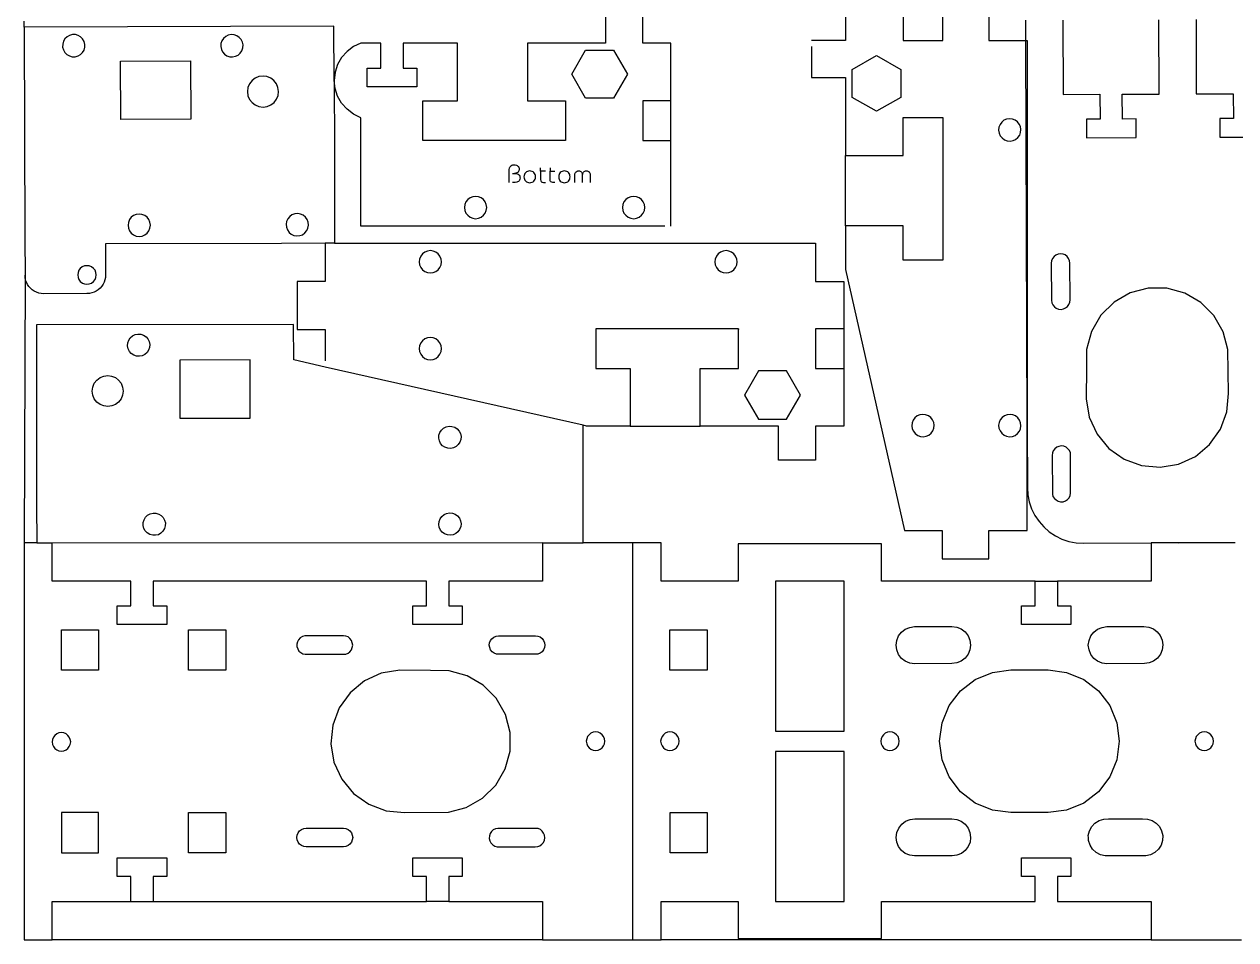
# Model space of a CAD drawing. Extents: x -305 to 302, y -82 to 425.
# Drawn here: x -305 to -109.6, y -81.6 to 66.1 of the extents above; entities that cross this region are included whole.
import ezdxf

# ---------------------------------------------------------------- set-up
doc = ezdxf.new("R2010")
doc.units = 0
doc.layers.add('Layer_1', color=7, linetype='CONTINUOUS')

msp = doc.modelspace()

# ---------------------------------------------------------------- linework, layer by layer
at = {"layer": 'Layer_1', "color": 7}
for points in [[(-211.261833, 68.477222), (-211.261833, 62.977416), (-223.861997, 62.977416), (-223.861997, 53.677488), (-217.712022, 53.677488), (-217.712022, 53.477463), (-217.712022, 47.277394), (-240.711722, 47.277394), (-240.711722, 53.677488), (-235.161822, 53.677488), (-235.161822, 62.977416), (-239.886927, 62.977416), (-243.911769, 62.977416), (-243.911769, 58.977269), (-241.711847, 58.977269), (-241.711847, 55.977247), (-249.711789, 55.977247), (-249.711789, 58.977269), (-247.511866, 58.977269), (-247.511866, 62.977416), (-250.711914, 62.977416), (-251.911711, 62.452483), (-252.96193, 61.652383), (-253.836819, 60.677305), (-254.486989, 59.552297), (-254.887039, 58.302405), (-255.011922, 56.977372), (-255.062016, 65.727319), (-305.036869, 65.552341), (-305.036869, 66.552466)], [(-200.712014, 53.677488), (-205.261789, 53.677488), (-205.261789, 53.477463), (-205.261789, 47.477419), (-205.261789, 47.277394), (-200.712014, 47.277394), (-200.712014, 53.677488), (-200.712014, 62.977416), (-205.261789, 62.977416), (-205.261789, 68.477222)], [(-172.536711, 68.002383), (-172.536711, 63.452255), (-178.036869, 63.452255)], [(-166.236805, 68.002383), (-163.236783, 68.002383), (-163.236783, 63.452255), (-163.036758, 63.452255), (-156.837041, 63.452255), (-156.837041, 68.002383), (-163.236783, 68.002383)], [(-149.436822, 68.002383), (-149.436822, 63.452255), (-143.461825, 63.452255), (-143.236752, 63.452255), (-143.236752, 1.202499), (-143.461825, 63.452255), (-143.461825, 66.702397)], [(-137.46178, 66.727444), (-137.436733, 54.727355), (-131.486783, 54.752402), (-131.461736, 50.752255), (-133.662011, 50.752255), (-133.662011, 47.752233), (-125.661716, 47.77728), (-125.661716, 50.777302), (-127.861991, 50.752255), (-127.887039, 54.752402), (-121.936736, 54.777449), (-121.961783, 66.777186)], [(-115.961739, 66.802233), (-115.937044, 54.802497), (-109.986741, 54.827544), (-109.961694, 50.827397), (-112.161969, 50.827397), (-112.161969, 47.827374), (-104.162027, 47.852422)], [(-305.036869, 65.552341), (-304.936869, 31.552324), (-304.911869, 25.55228), (-305.036869, -17.622781), (-305.036869, -81.647714), (-300.511859, -81.647714), (-300.511859, -75.447645), (-287.861883, -75.447645), (-287.861883, -71.447498), (-290.036864, -71.447498), (-290.036864, -68.447476), (-282.036852, -68.447476), (-282.036852, -71.447498), (-284.261856, -71.447498), (-284.261856, -75.447645), (-240.161741, -75.447645), (-240.161741, -71.447498), (-242.362016, -71.447498), (-242.362016, -68.447476), (-234.361722, -68.447476), (-234.361722, -71.447498), (-236.53695, -71.447498), (-236.53695, -75.447645), (-240.161741, -75.447645)], [(-295.961872, 61.152497), (-295.611882, 61.477405), (-295.38688, 61.877455), (-295.261856, 62.327247), (-295.261856, 62.802438), (-295.361868, 63.25223), (-295.611882, 63.677327), (-295.936861, 64.002236), (-296.336875, 64.252355), (-296.786879, 64.377238), (-297.261859, 64.377238), (-297.711862, 64.252355), (-298.111877, 64.027283), (-298.461867, 63.702374), (-298.686869, 63.302324), (-298.811858, 62.852533), (-298.83687, 62.377341), (-298.711881, 61.927197), (-298.486879, 61.502452), (-298.136853, 61.177544), (-297.736874, 60.927424), (-297.286871, 60.802541), (-296.811855, 60.802541), (-296.361852, 60.927424), (-295.961872, 61.152497), (-295.961872, 61.152497)], [(-272.111872, 64.277402), (-272.536864, 64.077377), (-272.886854, 63.752469), (-273.16188, 63.352419), (-273.311881, 62.927322), (-273.336858, 62.452483), (-273.23688, 61.977291), (-273.036856, 61.577241), (-272.736853, 61.227286), (-272.336874, 60.952472), (-271.88687, 60.802541), (-271.411855, 60.777494), (-270.961852, 60.87733), (-270.53686, 61.077355), (-270.18687, 61.377216), (-269.911879, 61.777266), (-269.761878, 62.227411), (-269.736866, 62.702249), (-269.836879, 63.152394), (-270.036869, 63.577491), (-270.361883, 63.927447), (-270.736886, 64.177213), (-271.186854, 64.327497), (-271.661869, 64.377238), (-272.111872, 64.277402), (-272.111872, 64.277402)], [(-214.46188, 61.877455), (-209.961847, 61.877455), (-207.71183, 57.977497), (-209.961847, 54.102233), (-214.46188, 54.102233), (-216.711897, 57.977497), (-214.46188, 61.877455), (-214.46188, 61.877455)], [(-178.036869, 62.452483), (-178.036869, 57.452211), (-172.536711, 57.452211), (-172.536711, 44.852399), (-163.236783, 44.852399), (-163.236783, 51.002374), (-157.036714, 51.002374), (-156.837041, 51.002374), (-156.837041, 28.002322), (-163.236783, 28.002322), (-163.236783, 33.552222), (-172.536711, 33.552222), (-172.536711, 44.852399)], [(-167.536791, 52.002499), (-171.43675, 54.252516), (-171.43675, 58.752197), (-167.536791, 61.002213), (-163.636833, 58.752197), (-163.636833, 54.252516), (-167.536791, 52.002499), (-167.536791, 52.002499)], [(-289.461871, 50.702513), (-289.486883, 60.102277), (-278.186882, 60.152372), (-278.136858, 50.752255), (-289.461871, 50.702513), (-289.461871, 50.702513)], [(-267.762016, 57.352374), (-268.28695, 56.952324), (-268.687, 56.427391), (-268.936766, 55.827316), (-269.011908, 55.177499), (-268.936766, 54.52733), (-268.687, 53.927255), (-268.28695, 53.402322), (-267.762016, 53.027319), (-267.161941, 52.777199), (-266.511772, 52.677363), (-265.861955, 52.777199), (-265.26188, 53.027319), (-264.736947, 53.427369), (-264.336897, 53.952302), (-264.086777, 54.552377), (-264.011989, 55.202194), (-264.111825, 55.852363), (-264.361944, 56.452438), (-264.761994, 56.952324), (-265.26188, 57.352374), (-265.887002, 57.602494), (-266.511772, 57.677283), (-267.161941, 57.602494), (-267.762016, 57.352374), (-267.762016, 57.352374)], [(-201.711786, 33.477433), (-250.711914, 33.477433), (-250.711914, 50.977327), (-251.911711, 51.527308), (-252.96193, 52.327408), (-253.836819, 53.302486), (-254.486989, 54.427494), (-254.887039, 55.677386), (-255.011922, 56.977372), (-254.986875, 46.20248), (-254.986875, 30.72753), (-243.811933, 30.72753), (-240.211836, 30.72753), (-196.111791, 30.72753), (-192.511694, 30.72753), (-177.362005, 30.72753), (-177.362005, 24.527461), (-172.811877, 24.527461), (-172.811877, 16.927216), (-177.362005, 16.927216), (-177.362005, 16.727544), (-177.362005, 10.727499), (-177.362005, 10.527474), (-172.811877, 10.527474)], [(-145.511816, 47.277394), (-145.086719, 47.477419), (-144.711716, 47.77728), (-144.436902, 48.152283), (-144.286972, 48.602427), (-144.236877, 49.052219), (-144.312019, 49.527411), (-144.512044, 49.952508), (-144.786858, 50.327511), (-145.186908, 50.602324), (-145.612005, 50.752255), (-146.086844, 50.802349), (-146.536989, 50.727208), (-146.98678, 50.55223), (-147.336736, 50.252369), (-147.611902, 49.852319), (-147.78688, 49.427222), (-147.836975, 48.952383), (-147.761833, 48.502238), (-147.561808, 48.052447), (-147.261947, 47.702491), (-146.886944, 47.427324), (-146.4368, 47.252347), (-145.987008, 47.202252), (-145.511816, 47.277394), (-145.511816, 47.277394)], [(-200.712014, 33.477433), (-200.712014, 47.277394)], [(-226.811925, 40.527344), (-226.811925, 42.577336), (-226.76183, 42.877197), (-226.711736, 43.002433), (-226.6119, 43.127316), (-226.511711, 43.227505), (-226.36178, 43.302294), (-226.186802, 43.377436), (-225.986777, 43.377436), (-225.8118, 43.377436), (-225.636822, 43.327341), (-225.511939, 43.277247), (-225.386702, 43.177411), (-225.286866, 43.077222), (-225.236772, 42.952338), (-225.18703, 42.827455), (-225.18703, 42.677524), (-225.236772, 42.427405), (-225.286866, 42.302522), (-225.362008, 42.202333), (-225.461844, 42.127544), (-225.586727, 42.052402), (-225.737011, 42.002308), (-225.937036, 41.977261), (-225.711964, 41.977261), (-225.511939, 41.927519), (-225.362008, 41.877424), (-225.236772, 41.777236), (-225.136936, 41.677399), (-225.086841, 41.552516), (-225.061794, 41.402233), (-225.036747, 41.252302), (-225.061794, 41.052277), (-225.111889, 40.877299), (-225.211725, 40.777463), (-225.311914, 40.677274), (-225.436797, 40.602486), (-225.562033, 40.552391), (-225.836847, 40.527344), (-226.236897, 40.527344)], [(-226.236897, 41.977261), (-225.937036, 41.977261)], [(-224.38693, 41.627305), (-224.411977, 41.42728), (-224.38693, 41.227255), (-224.336836, 41.052277), (-224.261694, 40.877299), (-224.136811, 40.752416), (-224.011927, 40.627533), (-223.861997, 40.552391), (-223.661972, 40.502297), (-223.486994, 40.477249), (-223.286969, 40.502297), (-223.111991, 40.552391), (-222.937014, 40.627533), (-222.811777, 40.752416), (-222.711941, 40.877299), (-222.611752, 41.052277), (-222.562011, 41.227255), (-222.536964, 41.42728), (-222.562011, 41.627305), (-222.611752, 41.82733), (-222.711941, 41.977261), (-222.811777, 42.127544), (-222.937014, 42.22738), (-223.111991, 42.302522), (-223.286969, 42.352263), (-223.486994, 42.377311), (-223.661972, 42.352263), (-223.861997, 42.302522), (-224.011927, 42.22738), (-224.136811, 42.127544), (-224.261694, 41.977261), (-224.336836, 41.82733), (-224.38693, 41.627305), (-224.38693, 41.627305)], [(-220.936764, 42.327216), (-221.736864, 42.327216), (-221.736864, 42.877197)], [(-221.736864, 42.327216), (-221.736864, 41.02723), (-221.711816, 40.777463), (-221.661722, 40.702322), (-221.61198, 40.652227), (-221.461697, 40.552391), (-221.262025, 40.527344), (-220.936764, 40.527344)], [(-220.211805, 42.877197), (-220.211805, 42.327216), (-219.411705, 42.327216)], [(-219.411705, 40.527344), (-219.736966, 40.527344), (-219.936991, 40.552391), (-220.086922, 40.652227), (-220.137016, 40.702322), (-220.186758, 40.777463), (-220.211805, 41.02723), (-220.211805, 42.327216)], [(-218.561864, 42.127544), (-218.6617, 41.977261), (-218.736841, 41.82733), (-218.786936, 41.627305), (-218.811983, 41.42728), (-218.786936, 41.227255), (-218.736841, 41.052277), (-218.6617, 40.877299), (-218.561864, 40.752416), (-218.411933, 40.627533), (-218.262002, 40.552391), (-218.087025, 40.502297), (-217.887, 40.477249), (-217.686975, 40.502297), (-217.511997, 40.552391), (-217.361714, 40.627533), (-217.211783, 40.752416), (-217.111947, 40.877299), (-217.036805, 41.052277), (-216.986711, 41.227255), (-216.962016, 41.42728), (-216.986711, 41.627305), (-217.036805, 41.82733), (-217.111947, 41.977261), (-217.211783, 42.127544), (-217.361714, 42.22738), (-217.511997, 42.302522), (-217.686975, 42.352263), (-217.887, 42.377311), (-218.087025, 42.352263), (-218.262002, 42.302522), (-218.411933, 42.22738), (-218.561864, 42.127544), (-218.561864, 42.127544)], [(-216.186964, 40.527344), (-216.186964, 41.777236), (-216.186964, 41.902472), (-216.136869, 42.027355), (-216.086775, 42.127544), (-216.011986, 42.22738), (-215.837008, 42.327216), (-215.711772, 42.377311), (-215.586889, 42.377311), (-215.462005, 42.377311), (-215.336769, 42.327216), (-215.211886, 42.277474), (-215.136744, 42.202333), (-215.211886, 42.277474), (-215.136744, 42.202333), (-215.061955, 42.077449), (-215.011861, 41.977261), (-214.912025, 41.977261), (-214.86193, 42.077449), (-214.786789, 42.202333), (-214.712, 42.277474), (-214.586764, 42.327216), (-214.46188, 42.377311), (-214.336997, 42.377311), (-214.211761, 42.377311), (-214.086877, 42.327216), (-213.9119, 42.22738), (-213.836758, 42.127544), (-213.9119, 42.22738), (-213.836758, 42.127544), (-213.787016, 42.027355), (-213.736922, 41.902472), (-213.736922, 41.777236), (-213.736922, 40.527344)], [(-215.011861, 41.977261), (-214.961766, 41.82733), (-214.912025, 41.977261)], [(-214.961766, 40.527344), (-214.961766, 41.677399), (-214.961766, 41.82733)], [(-233.11183, 34.927349), (-232.686733, 34.752372), (-232.211894, 34.67723), (-231.76175, 34.752372), (-231.311958, 34.927349), (-230.936955, 35.227211), (-230.661789, 35.577519), (-230.486811, 36.027311), (-230.412022, 36.477455), (-230.486811, 36.952294), (-230.661789, 37.377391), (-230.936955, 37.752394), (-231.311958, 38.052255), (-231.76175, 38.227233), (-232.211894, 38.277327), (-232.686733, 38.227233), (-233.11183, 38.052255), (-233.486833, 37.752394), (-233.786694, 37.377391), (-233.962025, 36.952294), (-234.011766, 36.477455), (-233.962025, 36.027311), (-233.786694, 35.577519), (-233.486833, 35.227211), (-233.11183, 34.927349), (-233.11183, 34.927349)], [(-208.286858, 37.377391), (-208.461836, 36.952294), (-208.51193, 36.477455), (-208.461836, 36.027311), (-208.286858, 35.577519), (-207.986997, 35.227211), (-207.611994, 34.927349), (-207.186897, 34.752372), (-206.711705, 34.67723), (-206.261914, 34.752372), (-205.811769, 34.927349), (-205.436766, 35.227211), (-205.161952, 35.577519), (-204.986975, 36.027311), (-204.911833, 36.477455), (-204.986975, 36.952294), (-205.161952, 37.377391), (-205.436766, 37.752394), (-205.811769, 38.052255), (-206.261914, 38.227233), (-206.711705, 38.277327), (-207.186897, 38.227233), (-207.611994, 38.052255), (-207.986997, 37.752394), (-208.286858, 37.377391), (-208.286858, 37.377391)], [(-287.76187, 32.352424), (-287.386868, 32.052211), (-286.961876, 31.877233), (-286.486861, 31.827491), (-286.011881, 31.877233), (-285.586854, 32.077258), (-285.211887, 32.352424), (-284.936861, 32.727427), (-284.761884, 33.152524), (-284.686883, 33.627363), (-284.761884, 34.102202), (-284.936861, 34.527299), (-285.211887, 34.902302), (-285.586854, 35.177469), (-286.036858, 35.352447), (-286.486861, 35.427236), (-286.961876, 35.352447), (-287.386868, 35.177469), (-287.76187, 34.902302), (-288.061873, 34.527299), (-288.236886, 34.077508), (-288.286874, 33.627363), (-288.236886, 33.152524), (-288.036861, 32.727427), (-287.76187, 32.352424), (-287.76187, 32.352424)], [(-261.386969, 35.452283), (-261.836761, 35.302352), (-262.211764, 35.027186), (-262.511977, 34.67723), (-262.712002, 34.252486), (-262.786791, 33.777294), (-262.736697, 33.302455), (-262.586766, 32.877358), (-262.311952, 32.477308), (-261.961997, 32.177447), (-261.5369, 31.977422), (-261.061708, 31.90228), (-260.586869, 31.952374), (-260.161772, 32.102305), (-259.761722, 32.377472), (-259.461861, 32.752474), (-259.261836, 33.177219), (-259.186694, 33.627363), (-259.236789, 34.102202), (-259.386719, 34.552347), (-259.661886, 34.927349), (-260.036889, 35.227211), (-260.461986, 35.427236), (-260.911777, 35.502377), (-261.386969, 35.452283), (-261.386969, 35.452283)], [(-172.536711, 33.552222), (-172.536711, 32.552449), (-172.536711, 28.852516), (-172.536711, 26.502311), (-163.036758, -15.647578), (-156.936877, -15.647578), (-156.936877, -20.197706), (-149.436822, -20.197706), (-149.436822, -15.647578), (-143.236752, -15.647578), (-143.236752, 1.202499), (-143.187011, -8.697503), (-143.111869, -9.872606), (-142.886797, -11.022662), (-142.511794, -12.14767), (-141.986861, -13.197537), (-141.311997, -14.172614), (-140.536944, -15.047503), (-139.661702, -15.822556), (-138.66193, -16.472726), (-137.611711, -16.997659), (-136.486702, -17.372662), (-135.337, -17.597734), (-134.161897, -17.672523), (-123.212027, -17.597734)], [(-256.461839, 30.72753), (-263.51175, 30.702483), (-291.936854, 30.602294), (-291.911878, 25.602374), (-291.936854, 25.202324), (-292.011855, 24.827322), (-292.136879, 24.452319), (-292.311857, 24.102363), (-292.536859, 23.777455), (-292.786872, 23.477241), (-293.086875, 23.227474), (-293.411854, 23.002402), (-293.76188, 22.827424), (-294.136882, 22.702541), (-294.511885, 22.627399), (-294.911865, 22.602352), (-301.911868, 22.577305), (-302.311869, 22.602352), (-302.686868, 22.677494), (-303.061867, 22.802377), (-303.411869, 22.977355), (-303.736869, 23.17738), (-304.036868, 23.452194), (-304.286871, 23.727361), (-304.511869, 24.052269), (-304.686869, 24.427272), (-304.811869, 24.777227), (-304.886869, 25.177277), (-304.911869, 25.55228)], [(-254.986875, 30.72753), (-256.461839, 30.72753), (-256.461839, 24.527461), (-261.011966, 24.527461), (-261.011966, 16.82738), (-256.461839, 16.82738), (-256.461839, 11.727272)], [(-239.511925, 25.927283), (-239.06178, 25.977377), (-238.611989, 26.152355), (-238.236986, 26.452216), (-237.961819, 26.827219), (-237.786841, 27.252316), (-237.7117, 27.727508), (-237.786841, 28.177299), (-237.961819, 28.627444), (-238.236986, 29.002447), (-238.611989, 29.277261), (-239.06178, 29.452238), (-239.511925, 29.52738), (-239.986764, 29.452238), (-240.411861, 29.277261), (-240.786864, 29.002447), (-241.06203, 28.627444), (-241.261702, 28.177299), (-241.311797, 27.727508), (-241.261702, 27.252316), (-241.06203, 26.827219), (-240.786864, 26.452216), (-240.411861, 26.152355), (-239.986764, 25.977377), (-239.511925, 25.927283), (-239.511925, 25.927283)], [(-193.086722, 26.452216), (-192.711719, 26.152355), (-192.286975, 25.977377), (-191.811783, 25.927283), (-191.361991, 25.977377), (-190.911847, 26.152355), (-190.536844, 26.452216), (-190.26203, 26.827219), (-190.0867, 27.252316), (-190.011911, 27.727508), (-190.0867, 28.177299), (-190.26203, 28.627444), (-190.536844, 29.002447), (-190.911847, 29.277261), (-191.361991, 29.452238), (-191.811783, 29.52738), (-192.286975, 29.452238), (-192.711719, 29.277261), (-193.086722, 29.002447), (-193.361889, 28.627444), (-193.561914, 28.177299), (-193.612008, 27.727508), (-193.561914, 27.252316), (-193.361889, 26.827219), (-193.086722, 26.452216), (-193.086722, 26.452216)], [(-138.836908, 20.477219), (-138.536694, 20.252499), (-138.162044, 20.102216), (-137.761994, 20.052474), (-137.386991, 20.127263), (-137.037036, 20.277194), (-136.711775, 20.527313), (-136.486702, 20.827527), (-136.336772, 21.20253), (-136.311725, 21.602227), (-136.336772, 27.527483), (-136.386866, 27.902486), (-136.536797, 28.277488), (-136.761869, 28.577349), (-137.086777, 28.827469), (-137.436733, 28.977399), (-137.836783, 29.027494), (-138.211786, 28.952352), (-138.586789, 28.802422), (-138.887002, 28.577349), (-139.136769, 28.252441), (-139.2867, 27.902486), (-139.336794, 27.502436), (-139.311747, 21.552486), (-139.311747, 21.527438), (-139.236958, 21.127388), (-139.087027, 20.777433), (-138.836908, 20.477219), (-138.836908, 20.477219)], [(-294.161859, 24.302388), (-293.861857, 24.527461), (-293.611879, 24.852369), (-293.461877, 25.202324), (-293.411854, 25.602374), (-293.461877, 25.977377), (-293.611879, 26.35238), (-293.861857, 26.652241), (-294.186871, 26.902361), (-294.536862, 27.052291), (-294.936877, 27.102386), (-295.311879, 27.052291), (-295.686882, 26.902361), (-295.986884, 26.652241), (-296.211886, 26.35238), (-296.361852, 25.977377), (-296.411876, 25.602374), (-296.361852, 25.202324), (-296.211886, 24.852369), (-295.986884, 24.527461), (-295.66187, 24.302388), (-295.311879, 24.152458), (-294.911865, 24.102363), (-294.536862, 24.152458), (-294.161859, 24.302388), (-294.161859, 24.302388)], [(-113.786864, -1.747781), (-112.06178, 0.702261), (-111.011914, 3.502258), (-110.736747, 6.50228), (-110.836936, 13.552544), (-111.611989, 16.452377), (-113.112, 19.052349), (-115.211733, 21.177483), (-117.811705, 22.677494), (-120.711891, 23.477241), (-123.711914, 23.477241), (-126.611747, 22.702541), (-129.211719, 21.227224), (-131.3619, 19.102444), (-132.861911, 16.502472), (-133.636964, 13.602286), (-133.662011, 10.602263), (-133.711752, 5.627391), (-133.211866, 2.652416), (-131.961975, -0.072792), (-130.036866, -2.372551), (-127.586825, -4.122681), (-124.76178, -5.147501), (-121.786805, -5.422667), (-118.81183, -4.922781), (-116.086975, -3.672537), (-113.786864, -1.747781), (-113.786864, -1.747781)], [(-221.411955, -17.597734), (-221.411955, -23.797803), (-236.53695, -23.797803), (-236.53695, -27.797598), (-234.361722, -27.797598), (-234.361722, -30.79762), (-242.362016, -30.79762), (-242.362016, -27.797598), (-240.161741, -27.797598), (-240.161741, -23.797803), (-284.261856, -23.797803), (-284.261856, -27.797598), (-282.036852, -27.797598), (-282.036852, -30.79762), (-290.036864, -30.79762), (-290.036864, -27.797598), (-287.861883, -27.797598), (-287.861883, -23.797803), (-300.511859, -23.797803), (-300.511859, -17.597734), (-221.411955, -17.572687), (-221.411955, -17.597734), (-221.411955, -17.572687), (-221.411955, -17.597734), (-214.86193, -17.622781), (-214.86193, 1.35243), (-214.86193, 1.402524), (-214.86193, 1.35243), (-256.461839, 10.727499), (-261.561947, 11.902249), (-261.586994, 17.602433), (-303.03687, 17.577386), (-303.03687, 17.377361), (-303.086869, 17.377361), (-303.03687, 17.377361), (-303.03687, -11.422712), (-303.011868, -17.622781), (-300.511859, -17.597734)], [(-286.936864, 12.527372), (-287.361856, 12.677302), (-287.76187, 12.927422), (-288.061873, 13.277377), (-288.286874, 13.702474), (-288.361875, 14.177313), (-288.336863, 14.627458), (-288.186862, 15.077249), (-287.936884, 15.477299), (-287.586857, 15.777513), (-287.161866, 15.977538), (-286.686886, 16.077374), (-286.236883, 16.052327), (-285.786879, 15.902397), (-285.386865, 15.62723), (-285.086862, 15.277274), (-284.861861, 14.85253), (-284.78686, 14.402386), (-284.811872, 13.927194), (-284.961873, 13.477402), (-285.211887, 13.102399), (-285.561878, 12.777491), (-285.986869, 12.577466), (-286.461884, 12.477277), (-286.936864, 12.527372), (-286.936864, 12.527372)], [(-207.262039, 1.227194), (-195.961861, 1.227194), (-195.961861, 10.527474), (-189.811886, 10.527474), (-189.811886, 10.727499), (-189.811886, 16.727544), (-189.811886, 16.82738), (-189.811886, 16.927216), (-189.811886, 16.82738), (-189.811886, 16.927216), (-212.811939, 16.927216), (-212.811939, 16.727544), (-212.811939, 10.527474), (-207.262039, 10.527474), (-207.262039, 1.227194), (-211.961744, 1.227194), (-214.31195, 1.227194), (-214.86193, 1.35243)], [(-172.811877, 16.927216), (-172.811877, 10.527474), (-172.811877, 3.427469), (-172.811877, 2.227319), (-172.811877, 1.227194), (-177.362005, 1.227194), (-177.362005, -4.272612), (-183.361697, -4.272612), (-183.361697, 1.227194), (-195.961861, 1.227194)], [(-239.06178, 11.977391), (-238.611989, 12.152369), (-238.236986, 12.45223), (-237.961819, 12.827233), (-237.786841, 13.25233), (-237.7117, 13.727522), (-237.786841, 14.177313), (-237.961819, 14.627458), (-238.236986, 15.002461), (-238.611989, 15.277274), (-239.06178, 15.452252), (-239.511925, 15.527394), (-239.986764, 15.452252), (-240.411861, 15.277274), (-240.786864, 15.002461), (-241.06203, 14.627458), (-241.261702, 14.177313), (-241.311797, 13.727522), (-241.261702, 13.25233), (-241.06203, 12.827233), (-240.786864, 12.45223), (-240.411861, 12.152369), (-239.986764, 11.977391), (-239.511925, 11.927297), (-239.06178, 11.977391), (-239.06178, 11.977391)], [(-279.911859, 2.477438), (-268.611858, 2.502486), (-268.611858, 11.902249), (-279.936871, 11.877202), (-279.911859, 2.477438), (-279.911859, 2.477438)], [(-188.811761, 6.227466), (-186.561744, 2.327508), (-182.061711, 2.327508), (-179.811694, 6.227466), (-182.061711, 10.127424), (-186.561744, 10.127424), (-188.811761, 6.227466), (-188.811761, 6.227466)], [(-289.161869, 6.227466), (-289.411883, 5.627391), (-289.811862, 5.102458), (-290.311854, 4.727455), (-290.911859, 4.477336), (-291.561887, 4.377499), (-292.21188, 4.477336), (-292.811884, 4.727455), (-293.336853, 5.102458), (-293.736868, 5.627391), (-293.986881, 6.227466), (-294.061882, 6.877283), (-293.986881, 7.527452), (-293.736868, 8.127527), (-293.336853, 8.652461), (-292.811884, 9.052511), (-292.21188, 9.302277), (-291.561887, 9.377419), (-290.936871, 9.302277), (-290.311854, 9.052511), (-289.811862, 8.652461), (-289.411883, 8.127527), (-289.161869, 7.527452), (-289.061857, 6.877283), (-289.161869, 6.227466), (-289.161869, 6.227466)], [(-158.236864, 1.35243), (-158.312005, 1.827269), (-158.486983, 2.252366), (-158.786844, 2.602322), (-159.161847, 2.877488), (-159.611991, 3.052466), (-160.08683, 3.102208), (-160.536975, 3.027419), (-160.961719, 2.852441), (-161.336722, 2.552227), (-161.611889, 2.177224), (-161.786866, 1.727433), (-161.836961, 1.277288), (-161.761819, 0.802449), (-161.561794, 0.377352), (-161.28698, 0.002349), (-160.88693, -0.272464), (-160.461833, -0.447795), (-159.986994, -0.497537), (-159.53685, -0.422748), (-159.086705, -0.222723), (-158.73675, 0.077491), (-158.461936, 0.452494), (-158.286958, 0.877238), (-158.236864, 1.35243), (-158.236864, 1.35243)], [(-145.161861, -0.272464), (-144.786858, 0.002349), (-144.486997, 0.377352), (-144.312019, 0.802449), (-144.236877, 1.277288), (-144.286972, 1.727433), (-144.46195, 2.177224), (-144.736764, 2.552227), (-145.086719, 2.852441), (-145.536864, 3.027419), (-145.987008, 3.102208), (-146.461847, 3.052466), (-146.886944, 2.877488), (-147.286994, 2.602322), (-147.561808, 2.252366), (-147.761833, 1.827269), (-147.836975, 1.35243), (-147.78688, 0.877238), (-147.611902, 0.452494), (-147.336736, 0.077491), (-146.961733, -0.222723), (-146.536989, -0.422748), (-146.086844, -0.497537), (-145.612005, -0.447795), (-145.161861, -0.272464), (-145.161861, -0.272464)], [(-236.236736, -2.372551), (-236.711927, -2.347503), (-237.161719, -2.197573), (-237.536722, -1.947806), (-237.861983, -1.597498), (-238.062008, -1.172753), (-238.161844, -0.722609), (-238.136797, -0.24777), (-237.986866, 0.202374), (-237.736747, 0.577377), (-237.386791, 0.902286), (-236.961694, 1.102311), (-236.486855, 1.202499), (-236.036711, 1.177452), (-235.586919, 1.027522), (-235.186869, 0.777402), (-234.887008, 0.427447), (-234.661936, 0.002349), (-234.561747, -0.472489), (-234.611841, -0.922634), (-234.736725, -1.372778), (-235.011891, -1.772476), (-235.361847, -2.072689), (-235.786944, -2.297762), (-236.236736, -2.372551), (-236.236736, -2.372551)], [(-138.836908, -10.447634), (-138.561741, -10.697753), (-138.211786, -10.897778), (-137.836783, -10.972567), (-137.436733, -10.972567), (-137.06173, -10.847684), (-136.736822, -10.647659), (-136.462008, -10.347798), (-136.28703, -9.997489), (-136.211889, -9.622487), (-136.211889, -3.472512), (-136.261983, -3.097509), (-136.411914, -2.722506), (-136.662033, -2.422645), (-136.961894, -2.172526), (-137.336897, -2.022595), (-137.7119, -1.972501), (-138.11195, -2.047642), (-138.461905, -2.197573), (-138.786814, -2.422645), (-139.011886, -2.747553), (-139.161816, -3.097509), (-139.211911, -3.497559), (-139.161816, -9.747723), (-139.06198, -10.122726), (-138.836908, -10.447634), (-138.836908, -10.447634)], [(-303.061867, -11.422712), (-303.03687, -11.422712)], [(-285.836868, -14.347592), (-285.711879, -13.897801), (-285.461865, -13.497751), (-285.136851, -13.172489), (-284.71186, -12.94777), (-284.261856, -12.822534), (-283.786876, -12.822534), (-283.336873, -12.972464), (-282.936858, -13.197537), (-282.611879, -13.547492), (-282.386878, -13.947542), (-282.261853, -14.397687), (-282.286865, -14.872526), (-282.411854, -15.32267), (-282.661868, -15.72272), (-282.986882, -16.072676), (-283.386862, -16.297748), (-283.861877, -16.397584), (-284.31188, -16.397584), (-284.78686, -16.272701), (-285.186875, -16.022581), (-285.511854, -15.697673), (-285.736855, -15.272576), (-285.836868, -14.822784), (-285.836868, -14.347592), (-285.836868, -14.347592)], [(-235.837039, -16.322795), (-236.311877, -16.397584), (-236.762022, -16.347489), (-237.211814, -16.172512), (-237.586816, -15.897698), (-237.88703, -15.547742), (-238.086702, -15.097598), (-238.161844, -14.647806), (-238.11175, -14.172614), (-237.936772, -13.747517), (-237.661958, -13.347467), (-237.312002, -13.047606), (-236.886905, -12.872628), (-236.411714, -12.797487), (-235.936875, -12.847581), (-235.511777, -12.997512), (-235.136775, -13.272678), (-234.836914, -13.647681), (-234.636889, -14.072778), (-234.561747, -14.52257), (-234.611841, -14.997762), (-234.786819, -15.447553), (-235.061986, -15.822556), (-235.411941, -16.12277), (-235.837039, -16.322795), (-235.837039, -16.322795)], [(-109.661833, -17.597734), (-118.761736, -17.597734), (-110.48698, -17.572687)], [(-303.011868, -17.622781), (-305.036869, -17.622781)], [(-236.53695, -75.447645), (-221.411955, -75.447645), (-221.411955, -81.647714), (-207.861761, -81.647714), (-206.861989, -81.647714), (-206.861989, -17.597734)], [(-141.961814, -23.797803), (-166.737044, -23.797803), (-166.737044, -17.797759), (-189.836933, -17.797759), (-189.836933, -23.797803), (-202.286814, -23.797803), (-202.286814, -17.597734), (-206.861989, -17.597734), (-209.862011, -17.622781), (-214.86193, -17.622781)], [(-118.761736, -17.597734), (-123.212027, -17.597734), (-123.212027, -23.797803), (-138.361716, -23.797803), (-138.361716, -27.797598), (-136.161794, -27.797598), (-136.161794, -30.79762), (-144.161736, -30.79762), (-144.161736, -27.797598), (-141.961814, -27.797598), (-141.961814, -23.797803), (-138.361716, -23.797803), (-138.361716, -23.797803)], [(-172.736736, -47.972606), (-172.736736, -23.922687), (-172.736736, -23.797803), (-172.861972, -23.797803), (-183.836889, -23.797803), (-183.836889, -47.972606), (-172.736736, -47.972606), (-172.736736, -47.972606)], [(-163.486902, -36.247684), (-163.961741, -35.622562), (-164.261955, -34.897603), (-164.386839, -34.122551), (-164.261955, -33.347498), (-163.961741, -32.622539), (-163.486902, -32.022464), (-162.886827, -31.547626), (-162.161869, -31.247764), (-161.386816, -31.122528), (-155.361725, -31.097481), (-154.561977, -31.19767), (-153.861714, -31.497531), (-153.236944, -31.972723), (-152.761752, -32.597492), (-152.461891, -33.322803), (-152.361702, -34.097503), (-152.461891, -34.872556), (-152.761752, -35.597514), (-153.236944, -36.222637), (-153.861714, -36.697476), (-154.561977, -36.997689), (-155.361725, -37.097526), (-161.386816, -37.122573), (-162.161869, -37.022737), (-162.886827, -36.722523), (-163.486902, -36.247684), (-163.486902, -36.247684)], [(-124.386777, -31.097481), (-123.58703, -31.19767), (-122.861719, -31.497531), (-122.23695, -31.972723), (-121.761758, -32.572798), (-121.461897, -33.297756), (-121.361708, -34.072456), (-121.43685, -34.847509), (-121.736711, -35.572467), (-122.211902, -36.197589), (-122.837025, -36.697476), (-123.536936, -36.997689), (-124.311989, -37.097526), (-130.361775, -37.122573), (-131.136827, -37.022737), (-131.861786, -36.722523), (-132.461861, -36.247684), (-132.9367, -35.622562), (-133.236914, -34.897603), (-133.361797, -34.122551), (-133.236914, -33.347498), (-132.9367, -32.622539), (-132.461861, -32.022464), (-131.861786, -31.547626), (-131.136827, -31.247764), (-130.361775, -31.122528), (-124.386777, -31.097481), (-124.386777, -31.097481)], [(-293.036886, -31.647462), (-293.036886, -38.147745), (-299.03686, -38.147745), (-299.03686, -31.647462), (-293.036886, -31.647462), (-293.036886, -31.647462)], [(-272.536864, -31.647462), (-272.536864, -38.147745), (-278.536873, -38.147745), (-278.536873, -31.647462), (-272.536864, -31.647462), (-272.536864, -31.647462)], [(-253.536958, -32.597492), (-259.786769, -32.622539), (-260.161772, -32.747776), (-260.511727, -32.947801), (-260.761847, -33.247662), (-260.961872, -33.57257), (-261.037014, -33.97262), (-261.037014, -34.347623), (-260.911777, -34.722626), (-260.711752, -35.072581), (-260.411891, -35.322701), (-260.086983, -35.522726), (-259.686933, -35.597514), (-253.536958, -35.597514), (-253.161955, -35.547773), (-252.786952, -35.397489), (-252.486739, -35.17277), (-252.262019, -34.847509), (-252.111736, -34.497553), (-252.036947, -34.097503), (-252.111736, -33.722501), (-252.262019, -33.347498), (-252.486739, -33.047637), (-252.786952, -32.797517), (-253.161955, -32.647587), (-253.536958, -32.597492), (-253.536958, -32.597492)], [(-228.486914, -35.597514), (-228.861916, -35.572467), (-229.236919, -35.422537), (-229.53678, -35.197464), (-229.7869, -34.872556), (-229.93683, -34.522601), (-230.011972, -34.122551), (-229.961877, -33.747548), (-229.811947, -33.372545), (-229.586875, -33.072684), (-229.287014, -32.822564), (-228.912011, -32.672634), (-228.537008, -32.597492), (-228.511961, -32.597492), (-222.536964, -32.597492), (-222.161961, -32.647587), (-221.786958, -32.797517), (-221.486744, -33.047637), (-221.262025, -33.347498), (-221.111741, -33.722501), (-221.036952, -34.097503), (-221.111741, -34.497553), (-221.262025, -34.847509), (-221.486744, -35.17277), (-221.786958, -35.397489), (-222.161961, -35.547773), (-222.536964, -35.597514), (-228.486914, -35.597514), (-228.486914, -35.597514)], [(-200.861944, -31.647462), (-194.8619, -31.647462), (-194.8619, -38.147745), (-200.861944, -38.147745), (-200.861944, -31.647462), (-200.861944, -31.647462)], [(-226.636947, -48.197678), (-227.386952, -45.297492), (-228.886964, -42.69752), (-230.986697, -40.547692), (-233.587022, -39.047681), (-236.486855, -38.247581), (-239.486877, -38.222534), (-244.46175, -38.147745), (-247.436725, -38.647631), (-250.161933, -39.872476), (-252.462044, -41.797584), (-254.211822, -44.247626), (-255.262041, -47.047623), (-255.561902, -50.047645), (-255.062016, -52.997573), (-253.811772, -55.722781), (-251.911711, -58.047587), (-249.462022, -59.797717), (-246.636977, -60.847584), (-243.662002, -61.122751), (-236.611739, -61.047609), (-233.711905, -60.297603), (-231.111933, -58.797592), (-228.961752, -56.697506), (-227.461741, -54.097534), (-226.661994, -51.197701), (-226.636947, -48.197678), (-226.636947, -48.197678)], [(-131.711855, -41.497723), (-129.886936, -43.872623), (-128.73688, -46.647573), (-128.361877, -49.622548), (-128.73688, -52.597523), (-129.886936, -55.372473), (-131.711855, -57.772773), (-134.111802, -59.597692), (-136.861705, -60.747748), (-139.861727, -61.122751), (-145.861772, -61.122751), (-148.836747, -60.747748), (-151.611697, -59.597692), (-153.98695, -57.772773), (-155.811869, -55.372473), (-156.961925, -52.597523), (-157.361975, -49.622548), (-156.961925, -46.647573), (-155.811869, -43.872623), (-153.98695, -41.497723), (-151.611697, -39.672803), (-148.836747, -38.522748), (-145.861772, -38.122698), (-139.861727, -38.122698), (-136.861705, -38.522748), (-134.111802, -39.672803), (-131.711855, -41.497723), (-131.711855, -41.497723)], [(-298.661857, -48.272467), (-299.03686, -48.222726), (-299.436875, -48.272467), (-299.786866, -48.422751), (-300.11188, -48.672517), (-300.336881, -48.972731), (-300.486882, -49.347734), (-300.536871, -49.722737), (-300.486882, -50.122787), (-300.336881, -50.472742), (-300.11188, -50.797651), (-299.786866, -51.022723), (-299.436875, -51.172653), (-299.03686, -51.222748), (-298.661857, -51.172653), (-298.286854, -51.022723), (-297.986852, -50.797651), (-297.761886, -50.472742), (-297.611885, -50.122787), (-297.536884, -49.722737), (-297.611885, -49.347734), (-297.761886, -48.972731), (-297.986852, -48.672517), (-298.286854, -48.422751), (-298.661857, -48.272467), (-298.661857, -48.272467)], [(-211.362022, -49.622548), (-211.411764, -49.247545), (-211.561694, -48.872542), (-211.786766, -48.572681), (-212.112027, -48.322562), (-212.461983, -48.172631), (-212.862033, -48.122537), (-213.237036, -48.172631), (-213.612039, -48.322562), (-213.9119, -48.572681), (-214.136972, -48.872542), (-214.286902, -49.247545), (-214.362044, -49.622548), (-214.286902, -50.022598), (-214.136972, -50.372553), (-213.9119, -50.697462), (-213.612039, -50.922534), (-213.237036, -51.072464), (-212.862033, -51.122559), (-212.461983, -51.072464), (-212.112027, -50.922534), (-211.786766, -50.697462), (-211.561694, -50.372553), (-211.411764, -50.022598), (-211.362022, -49.622548), (-211.362022, -49.622548)], [(-200.861944, -48.122537), (-201.236947, -48.172631), (-201.61195, -48.322562), (-201.911811, -48.572681), (-202.136883, -48.872542), (-202.286814, -49.247545), (-202.361955, -49.622548), (-202.286814, -50.022598), (-202.136883, -50.372553), (-201.911811, -50.697462), (-201.61195, -50.922534), (-201.236947, -51.072464), (-200.861944, -51.122559), (-200.461894, -51.072464), (-200.111939, -50.922534), (-199.78703, -50.697462), (-199.561958, -50.372553), (-199.412027, -50.022598), (-199.361933, -49.622548), (-199.412027, -49.247545), (-199.561958, -48.872542), (-199.78703, -48.572681), (-200.111939, -48.322562), (-200.461894, -48.172631), (-200.861944, -48.122537), (-200.861944, -48.122537)], [(-165.361916, -51.122559), (-164.961866, -51.072464), (-164.611911, -50.922534), (-164.287002, -50.697462), (-164.06193, -50.372553), (-163.912, -50.022598), (-163.861905, -49.622548), (-163.912, -49.247545), (-164.06193, -48.872542), (-164.287002, -48.572681), (-164.611911, -48.322562), (-164.961866, -48.172631), (-165.361916, -48.122537), (-165.736919, -48.172631), (-166.111922, -48.322562), (-166.411783, -48.572681), (-166.636855, -48.872542), (-166.786786, -49.247545), (-166.861927, -49.622548), (-166.786786, -50.022598), (-166.636855, -50.372553), (-166.411783, -50.697462), (-166.111922, -50.922534), (-165.736919, -51.072464), (-165.361916, -51.122559), (-165.361916, -51.122559)], [(-115.937044, -48.872542), (-116.086975, -49.247545), (-116.161764, -49.622548), (-116.086975, -50.022598), (-115.937044, -50.372553), (-115.711972, -50.697462), (-115.411758, -50.922534), (-115.036755, -51.072464), (-114.661752, -51.122559), (-114.261702, -51.072464), (-113.911747, -50.922534), (-113.586839, -50.697462), (-113.361766, -50.372553), (-113.211836, -50.022598), (-113.161741, -49.622548), (-113.211836, -49.247545), (-113.361766, -48.872542), (-113.586839, -48.572681), (-113.911747, -48.322562), (-114.261702, -48.172631), (-114.661752, -48.122537), (-115.036755, -48.172631), (-115.411758, -48.322562), (-115.711972, -48.572681), (-115.937044, -48.872542), (-115.937044, -48.872542)], [(-183.836889, -75.447645), (-172.736736, -75.447645), (-172.736736, -51.397726), (-172.736736, -51.297537), (-172.861972, -51.297537), (-183.836889, -51.297537), (-183.836889, -75.447645), (-183.836889, -75.447645)], [(-299.03686, -61.097703), (-299.03686, -67.597634), (-293.036886, -67.597634), (-293.036886, -61.097703), (-299.03686, -61.097703), (-299.03686, -61.097703)], [(-278.536873, -67.597634), (-278.536873, -61.097703), (-272.536864, -61.097703), (-272.536864, -67.597634), (-278.536873, -67.597634), (-278.536873, -67.597634)], [(-200.836897, -67.597634), (-200.836897, -61.097703), (-194.8619, -61.097703), (-194.8619, -67.597634), (-200.836897, -67.597634), (-200.836897, -67.597634)], [(-163.961741, -66.622556), (-164.261955, -65.897598), (-164.361791, -65.122545), (-164.261955, -64.322798), (-163.936694, -63.622534), (-163.461855, -62.997764), (-162.836733, -62.522573), (-162.111775, -62.222712), (-161.336722, -62.122523), (-155.361725, -62.122523), (-154.587025, -62.222712), (-153.861714, -62.522573), (-153.236944, -62.997764), (-152.761752, -63.622534), (-152.461891, -64.322798), (-152.361702, -65.122545), (-152.436844, -65.897598), (-152.736705, -66.622556), (-153.211897, -67.247678), (-153.837019, -67.722517), (-154.561977, -68.022731), (-155.33703, -68.122567), (-161.386816, -68.122567), (-162.161869, -68.022731), (-162.886827, -67.722517), (-163.51195, -67.247678), (-163.961741, -66.622556), (-163.961741, -66.622556)], [(-130.862014, -62.172617), (-130.086961, -62.14757), (-124.61185, -62.14757), (-123.836797, -62.172617), (-123.086791, -62.397689), (-122.436975, -62.822787), (-121.886994, -63.397462), (-121.537039, -64.097726), (-121.361708, -64.847731), (-121.386755, -65.647478), (-121.636875, -66.397484), (-122.036925, -67.047653), (-122.611952, -67.572587), (-123.311864, -67.947589), (-124.086916, -68.122567), (-130.636941, -68.122567), (-131.411994, -67.947589), (-132.086858, -67.572587), (-132.661886, -67.047653), (-133.086983, -66.397484), (-133.311702, -65.647478), (-133.33675, -65.122545), (-133.361797, -64.847731), (-133.186819, -64.097726), (-132.811816, -63.397462), (-132.286883, -62.822787), (-131.612019, -62.397689), (-130.862014, -62.172617), (-130.862014, -62.172617)], [(-261.037014, -65.147592), (-260.986919, -64.772589), (-260.836989, -64.397587), (-260.611916, -64.097726), (-260.287008, -63.872653), (-259.9367, -63.722723), (-259.537002, -63.647581), (-253.536958, -63.647581), (-253.161955, -63.722723), (-252.786952, -63.872653), (-252.486739, -64.097726), (-252.262019, -64.397587), (-252.111736, -64.772589), (-252.036947, -65.147592), (-252.111736, -65.547642), (-252.262019, -65.897598), (-252.486739, -66.222506), (-252.786952, -66.447578), (-253.161955, -66.597509), (-253.536958, -66.647603), (-259.537002, -66.647603), (-259.9367, -66.597509), (-260.287008, -66.447578), (-260.611916, -66.222506), (-260.836989, -65.897598), (-260.986919, -65.547642), (-261.037014, -65.147592), (-261.037014, -65.147592)], [(-230.011972, -65.297523), (-229.911783, -65.672526), (-229.736805, -66.022481), (-229.461991, -66.322695), (-229.13673, -66.52272), (-228.761727, -66.647603), (-222.586705, -66.647603), (-222.187008, -66.622556), (-221.8367, -66.472626), (-221.511791, -66.247553), (-221.262025, -65.947692), (-221.111741, -65.572689), (-221.062, -65.197687), (-221.086694, -64.797637), (-221.236977, -64.447681), (-221.461697, -64.122773), (-221.761911, -63.872653), (-222.136914, -63.722723), (-222.511916, -63.672628), (-228.636844, -63.672628), (-229.011847, -63.74777), (-229.361802, -63.922748), (-229.662016, -64.197562), (-229.862041, -64.52247), (-229.986925, -64.897473), (-230.011972, -65.297523), (-230.011972, -65.297523)], [(-206.861989, -81.647714), (-203.286939, -81.647714), (-202.286814, -81.647714), (-202.286814, -75.447645), (-189.836933, -75.447645), (-189.836933, -81.447689), (-166.737044, -81.447689), (-166.737044, -75.447645), (-141.961814, -75.447645), (-141.961814, -71.447498), (-144.161736, -71.447498), (-144.161736, -68.447476), (-136.161794, -68.447476), (-136.161794, -71.447498), (-138.361716, -71.447498), (-138.361716, -75.447645), (-123.212027, -75.447645), (-123.212027, -76.147556), (-123.212027, -81.647714), (-118.6619, -81.647714), (-108.661708, -81.647714)], [(-287.861883, -75.447645), (-284.261856, -75.447645)], [(-221.411955, -81.647714), (-300.511859, -81.647714)], [(-123.212027, -81.647714), (-202.286814, -81.647714)]]:
    msp.add_lwpolyline(points, dxfattribs=at)

doc.saveas('drawing.dxf')
